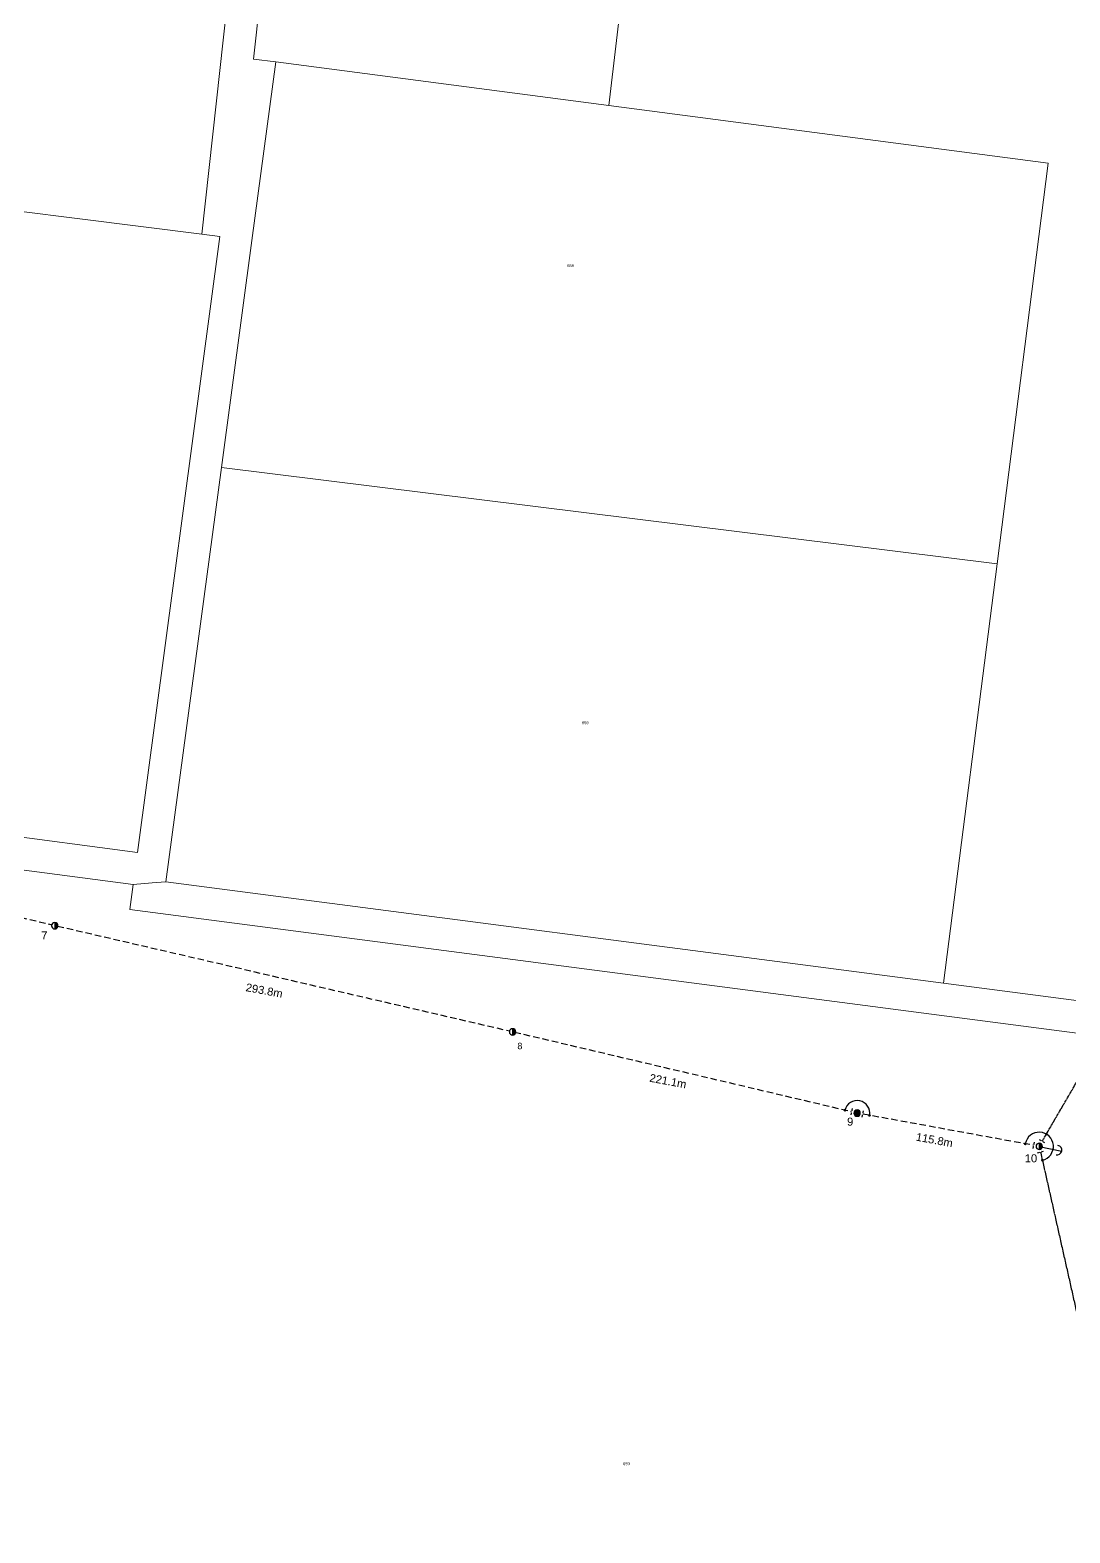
# Model space of a CAD drawing. Header units: metres. Extents: x 207830 to 218833, y 6369842 to 6373935.
# Drawn here: x 211616 to 212266, y 6371273 to 6372213 of the extents above; entities that cross this region are included whole.
import ezdxf
from ezdxf.enums import TextEntityAlignment as Align

# ---------------------------------------------------------------- set-up
doc = ezdxf.new("R2010")
doc.units = ezdxf.units.M
doc.linetypes.add('Cable Exist OH', pattern=[1, 1, 0])
doc.linetypes.add('Cable New OH', pattern=[6, 4, -2])
doc.layers.get('0').update_dxf_attribs({"color": 6})
doc.layers.add('Cadastre Land Parcels_SP_EXT', color=9, linetype='Continuous', lineweight=5)
for name, color, linetype in [('Mains_HV_EXT', 7, 'Continuous'), ('Mains_HV_NEW', 2, 'Continuous'), ('Mains_HV_New_F10', 2, 'Continuous'), ('Mains_HV_NEW_Hardwired', 2, 'Continuous'), ('Notes', 7, 'Continuous'), ('SupportsOH_SP_MISC', 7, 'Continuous'), ('SupportsOH_SP_TR_HV_LV_SL_EXT', 7, 'Continuous'), ('SupportsOH_SP_TR_HV_LV_SL_NEW', 2, 'Continuous')]:
    doc.layers.add(name, color=color, linetype=linetype)
doc.styles.add('POLE_LABEL', font='arial.ttf')
doc.styles.get("Standard").update_dxf_attribs({"font": 'arial.ttf'})

# ---------------------------------------------------------------- blocks, each defined once
blk = doc.blocks.new('POLE_EXT')
blk.add_hatch(color=256).paths.add_polyline_path([(-1, 0, 1), (1, 0, 1)])
blk.add_lwpolyline([(-1, 0, 1), (1, 0, 1)], format="xyb", close=True)
for tag, height, flags, p in [('pNumber', 2.5, 8, (-17.84, 2.07)), ('OWNED_BY', 0.2, 9, (1.35, -0.4)), ('SPECIAL_USE', 0.2, 9, (1.35, -0.8)), ('STATE', 0.2, 9, (1.35, -1)), ('cLV', 0.2, 9, (1.35, -1.4)), ('hDepth', 0.2, 9, (1.35, -1.6)), ('hDia', 0.2, 9, (1.35, -1.8)), ('cHV', 0.2, 9, (1.35, -2)), ('cLinedev', 0.2, 9, (1.35, -3.4)), ('pExisting', 0.2, 9, (1.35, -3.8)), ('pFooting', 0.2, 9, (1.35, -4.4)), ('pNew', 0.2, 9, (1.35, -4.6)), ('PARENT', 0.2, 9, (1.35, -0.6)), ('USAGE', 0.2, 9, (1.35, -1.2)), ('LBRACKET', 0.2, 9, (1.35, -2.2)), ('LExisting', 0.2, 9, (1.35, -2.4)), ('LANTNUMBER', 0.2, 9, (1.35, -2.6)), ('LOther', 0.2, 9, (1.35, -2.8)), ('LRemove', 0.2, 9, (1.35, -3)), ('LEGEND', 0.2, 9, (1.35, -3.2)), ('LOCATION', 0.2, 9, (1.35, -3.6)), ('PFNUMBER', 0.2, 9, (1.35, -4)), ('NEWPFNUMBER', 0.2, 9, (1.35, -4.2)), ('pRelocate', 0.2, 9, (1.35, -5)), ('pRemove', 0.2, 9, (1.35, -5.2)), ('pReplace', 0.2, 9, (1.35, -5.4)), ('pStay', 0.2, 9, (1.35, -5.6)), ('pType', 0.2, 9, (1.35, -5.8)), ('cspan', 0.2, 9, (1.35, -6)), ('STREETNAME', 0.2, 9, (1.35, -6.2)), ('SUBURB', 0.2, 9, (1.35, -6.4)), ('OPERATED_BY', 0.2, 9, (1.36, -7.01)), ('NOTES', 0.2, 9, (1.35, -6.6)), ('MAINTAINED_BY', 0.2, 9, (1.36, -6.81))]:
    blk.add_attdef(tag, text='', height=height, dxfattribs=dict(flags=flags)).set_placement(p, align=Align.MIDDLE_LEFT)
at = {"style": 'POLE_LABEL'}
for tag, height, flags, p in [('STRUCTURE_PLANT_NUMBER', 0.2, 9, (1.35, 0.03)), ('ASSET_NUM', 2.5, 8, (2, 2)), ('STREET_CODE', 0.2, 9, (1.35, -0.2))]:
    blk.add_attdef(tag, text='', height=height, dxfattribs=dict(at, flags=flags)).set_placement(p, align=Align.MIDDLE_LEFT)
at = {"flags": 1}
blk.add_attdef('Z', (1.35, -7.33), '', height=0.2, dxfattribs=at)
blk = doc.blocks.new('POLE_REPLACE_NEW')
for tag, flags, p in [('PFNUMBER', 9, (1.5, -3.6)), ('NEWPFNUMBER', 9, (1.5, -3.8)), ('pFooting', 9, (1.5, -4)), ('pNew', 9, (1.5, -4.2)), ('pRelocate', 9, (1.5, -4.6)), ('cspan', 9, (1.5, -5.6)), ('SUBURB', 9, (1.5, -5.8)), ('STREETNAME', 9, (1.5, -6)), ('OPERATED_BY', 9, (1.5, -6.6)), ('Z', 1, (1.5, -7)), ('pRemove', 9, (1.5, -4.8)), ('pReplace', 9, (1.5, -5)), ('pStay', 9, (1.5, -5.2)), ('pType', 9, (1.5, -5.4)), ('LOCATION', 9, (1.5, -6.2)), ('NOTES', 9, (1.5, -6.4)), ('MAINTAINED_BY', 9, (1.5, -6.8))]:
    blk.add_attdef(tag, text='', height=0.2, dxfattribs=dict(flags=flags)).set_placement(p, align=Align.MIDDLE_LEFT)
blk.add_wipeout([(0, 1), (-0.13, 0.99), (-0.25, 0.97), (-0.37, 0.93), (-0.48, 0.88), (-0.59, 0.81), (-0.68, 0.73), (-0.77, 0.64), (-0.84, 0.54), (-0.9, 0.43), (-0.95, 0.31), (-0.98, 0.19), (-1, 0.06), (-1, -0.06), (-0.98, -0.19), (-0.95, -0.31), (-0.9, -0.43), (-0.84, -0.54), (-0.77, -0.64), (-0.68, -0.73), (-0.59, -0.81), (-0.48, -0.88), (-0.37, -0.93), (-0.25, -0.97), (-0.13, -0.99), (0, -1), (0.13, -0.99), (0.25, -0.97), (0.37, -0.93), (0.48, -0.88), (0.59, -0.81), (0.68, -0.73), (0.77, -0.64), (0.84, -0.54), (0.9, -0.43), (0.95, -0.31), (0.98, -0.19), (1, -0.06), (1, 0.06), (0.98, 0.19), (0.95, 0.31), (0.9, 0.43), (0.84, 0.54), (0.77, 0.64), (0.68, 0.73), (0.59, 0.81), (0.48, 0.88), (0.37, 0.93), (0.25, 0.97), (0.13, 0.99)])
h = blk.add_hatch(color=256)
edge = h.paths.add_edge_path()
edge.add_arc((0, 0), 1, 270, 450)
edge.add_line((0, 1), (0, -1))
blk.add_lwpolyline([(0, 1), (0, -1)])
at = {"lineweight": -3}
blk.add_arc((0, 0), 1, 90, 270, dxfattribs=at)
blk.add_arc((0, 0), 1, 270, 90)
at = {"style": 'POLE_LABEL', "flags": 9}
blk.add_attdef('STRUCTURE_PLANT_NUMBER', text='', height=0.2, dxfattribs=at).set_placement((1.5, 0.24), align=Align.MIDDLE_LEFT)
for tag, height, flags, p in [('STREET_CODE', 0.2, 9, (1.5, 0)), ('ASSET_NUM', 2.5, 8, (2, 2)), ('OWNED_BY', 0.2, 9, (1.5, -0.2)), ('SPECIAL_USE', 0.2, 9, (1.5, -0.6)), ('STATE', 0.2, 9, (1.5, -0.8)), ('cLV', 0.2, 9, (1.5, -1.2)), ('cHV', 0.2, 9, (1.5, -1.8)), ('cLinedev', 0.2, 9, (1.5, -3.2)), ('PARENT', 0.2, 9, (1.5, -0.4)), ('USAGE', 0.2, 9, (1.5, -1)), ('hDepth', 0.2, 9, (1.5, -1.4)), ('hDia', 0.2, 9, (1.5, -1.6)), ('LBRACKET', 0.2, 9, (1.5, -2)), ('LExisting', 0.2, 9, (1.5, -2.2)), ('LANTNUMBER', 0.2, 9, (1.5, -2.4)), ('LOther', 0.2, 9, (1.5, -2.6)), ('LRemove', 0.2, 9, (1.5, -2.8)), ('LEGEND', 0.2, 9, (1.5, -3)), ('pExisting', 0.2, 9, (1.5, -3.4)), ('pNumber', 2, 8, (1.5, -4.4))]:
    blk.add_attdef(tag, text='', height=height, dxfattribs=dict(flags=flags)).set_placement(p, align=Align.MIDDLE_LEFT)
blk = doc.blocks.new('End Shackle_NEW')
blk.add_line((1, 1.81), (-1, 1.81))
at = {"flags": 1}
blk.add_attdef('Z', (0, 0), '', height=0.2, dxfattribs=at)
at = {"flags": 9}
for tag, p in [('CONNECTOR_TYPE', (0, 0)), ('CONSTRUCTED_VOLTAGE', (0, -0.2)), ('OPERATING_VOLTAGE', (0, -0.6)), ('ORIENTATION', (0, -0.8)), ('OWNED_BY', (0, -1)), ('STATE', (0, -1.2)), ('OPERATED_BY', (0, -2.01)), ('NO_PHASES', (0, -0.4)), ('USAGE', (0, -1.4)), ('NOTES', (0, -1.6)), ('MAINTAINED_BY', (0, -1.81))]:
    blk.add_attdef(tag, text='', height=0.2, dxfattribs=at).set_placement(p, align=Align.MIDDLE_LEFT)
blk.add_wipeout([(-0.25, 0), (-0.25, 1.81), (0.25, 1.82), (0.25, 0)])
blk = doc.blocks.new('BOND POINT')
blk.add_hatch(color=256).paths.add_polyline_path([(-3, 0, 1), (3, 0, 1)])
blk.add_lwpolyline([(-1, 0, 1), (1, 0, 1)], format="xyb", close=True)
blk = doc.blocks.new('STAY_EXT')
at = {"linetype": 'Continuous', "ltscale": 0.3}
blk.add_line((0, 0), (-7.17, 0), dxfattribs=at)
blk.add_arc((-5.67, 0), 1.5, 90, 270)

msp = doc.modelspace()

# ---------------------------------------------------------------- linework, layer by layer
at = {"layer": 'Cadastre Land Parcels_SP_EXT', "linetype": 'Continuous'}
for points in [[(211609.76, 6371688.14), (211680.86, 6371678.78), (211692.74, 6371679.7), (211701.36, 6371680.37), (211736.04, 6371939.27), (211755.08, 6372081.32), (211770.03, 6372192.83), (211756.1, 6372194.64), (211780.22, 6372413.6), (211807.38, 6372657.18), (211809.53, 6372676.79), (211900.26, 6373490.29), (211900.26, 6373490.29), (211888.9, 6373492.64), (211880.53, 6373494.38), (211789.58, 6372679.09), (211205.96, 6372756.73)], [(211203.41, 6372736.75), (211787.34, 6372659.15), (211759.97, 6372413.01), (211723.82, 6372085.24), (211735.12, 6372083.79), (211683.56, 6371698.73), (211592.41, 6371710.73)]]:
    msp.add_lwpolyline(points, dxfattribs=at)
for points in [[(211780.22, 6372413.6), (211756.1, 6372194.64), (211770.03, 6372192.83), (211978.25, 6372165.57), (212008.09, 6372420.22), (212046.52, 6372760.39), (212110.91, 6373331.1), (212014.89, 6373423.12), (211900.26, 6373490.29), (211809.53, 6372676.79), (211807.38, 6372657.18), (211780.22, 6372413.6)], [(212633.45, 6371559.69), (212633.61, 6371560.8), (212704.87, 6372128.16), (212744.19, 6372441.59), (212759.08, 6372565.35), (212388.47, 6372615.44), (212401.49, 6372713.29), (212046.52, 6372760.39), (212008.09, 6372420.22), (211978.25, 6372165.57), (212252.84, 6372129.59), (212220.81, 6371879.09), (212187.24, 6371617.01), (212623.06, 6371560.15), (212623.38, 6371539.77), (212624.14, 6371490.58), (212633.45, 6371559.69)], [(211160, 6372395.55), (211101.74, 6371937.68), (211308.96, 6371909.08), (211339.1, 6372133.43), (211723.82, 6372085.24), (211759.97, 6372413.01), (211787.34, 6372659.15), (211203.41, 6372736.75), (211160, 6372395.55)], [(211978.25, 6372165.57), (211770.03, 6372192.83), (211755.08, 6372081.32), (211736.04, 6371939.27), (212220.81, 6371879.09), (212252.84, 6372129.59), (211978.25, 6372165.57)], [(211723.82, 6372085.24), (211339.1, 6372133.43), (211308.96, 6371909.08), (211287.67, 6371750.92), (211592.41, 6371710.73), (211683.56, 6371698.73), (211735.12, 6372083.79), (211723.82, 6372085.24)], [(212220.81, 6371879.09), (211736.04, 6371939.27), (211701.36, 6371680.37), (212187.24, 6371617.01), (212220.81, 6371879.09)], [(212604.72, 6371475.74), (212602.98, 6371542.43), (212184.68, 6371597.04), (211678.78, 6371663.06), (211680.86, 6371678.78), (211609.76, 6371688.14), (211603.25, 6371638), (211580.98, 6371623.03), (211557.44, 6371442.27), (211351.53, 6371468.25), (211326.23, 6371451.19), (211259.1, 6371459.67), (211239.5, 6371304.86), (211215.03, 6371111.57), (212035.6, 6371002.34), (212008.54, 6370800.4), (212522.93, 6370735.74), (212615.55, 6371426.39), (212616.26, 6371431.67), (212614.18, 6371434.54), (212604.72, 6371475.74)], [(212623.04, 6371440.5), (212630.9, 6371450.73), (212624.36, 6371476.1), (212624.14, 6371490.58), (212623.38, 6371539.77), (212623.06, 6371560.15), (212187.24, 6371617.01), (211701.36, 6371680.37), (211692.74, 6371679.7), (211680.86, 6371678.78), (211678.78, 6371663.06), (212184.68, 6371597.04), (212602.98, 6371542.43), (212604.72, 6371475.74), (212614.18, 6371434.54), (212616.26, 6371431.67), (212623.04, 6371440.5)]]:
    msp.add_lwpolyline(points, close=True, dxfattribs=at)
at = {"layer": 'Mains_HV_EXT', "linetype": 'Cable Exist OH'}
for points in [[(212247.18, 6371515.08), (212348.31, 6371688.92), (212505.26, 6371958), (212642.75, 6372194.21)], [(212247.18, 6371515.08), (212272.9, 6371400.76), (212325.21, 6371168.18), (212369, 6370975.35), (212405.7, 6370810.74), (212465.12, 6370547.75)]]:
    msp.add_lwpolyline(points, dxfattribs=at)
at = {"layer": 'Mains_HV_New_F10', "linetype": 'Cable New OH'}
for points in [[(212133.35, 6371535.88), (211918.05, 6371586.62), (211631.94, 6371652.98), (211336.58, 6371723.04)], [(212247.18, 6371515.08), (212133.35, 6371535.88)]]:
    msp.add_lwpolyline(points, dxfattribs=at)
at = {"layer": 'Mains_HV_NEW_Hardwired', "linetype": 'Continuous'}
for centre, radius, start, end in [((212133.35, 6371535.88), 7.86, 349.64288, 166.73817), ((212247.18, 6371515.08), 8.85, 282.68009, 169.64288)]:
    msp.add_arc(centre, radius, start, end, dxfattribs=at).dxf.unprotected_set("ltscale", 0)

# ---------------------------------------------------------------- block references
at = {"layer": 'Mains_HV_NEW_Hardwired', "linetype": 'Continuous', "xscale": 0.3, "yscale": 0.3, "zscale": 0.3}
for p in [(212125.71, 6371537.68), (212141.08, 6371534.47), (212251.63, 6371522.72), (212238.47, 6371516.67), (212249.12, 6371506.45)]:
    msp.add_blockref('BOND POINT', p, dxfattribs=at).dxf.unprotected_set("ltscale", 0)

# ---------------------------------------------------------------- texts
at = {"layer": 'Cadastre Land Parcels_SP_EXT'}
for p in [(211952.18, 6372064.61), (211961.36, 6371778.94), (211987.06, 6371315.82)]:
    msp.add_text('659', height=1.8, dxfattribs=at).set_placement(p)
at = {"layer": 'Notes', "char_height": 5, "attachment_point": 1, "rotation": 349.47582}
for s, insert in [('293.8m', (211751.85, 6371617.1)), ('221.1m', (212004.18, 6371560.48)), ('115.8m', (212170.69, 6371523.66))]:
    msp.add_mtext_dynamic_manual_height_columns(s, width=41.1874, gutter_width=4, heights=[0], dxfattribs=dict(at, insert=insert))

# ---------------------------------------------------------------- next in the draw order: block references
at = {"layer": 'Mains_HV_NEW', "xscale": 2, "yscale": 2, "zscale": 2}
for p, rotation in [((212133.35, 6371535.88), 259.642875513589), ((212247.18, 6371515.08), 79.64287551358903)]:
    msp.add_blockref('End Shackle_NEW', p, dxfattribs=dict(at, rotation=rotation)).dxf.unprotected_set("ltscale", 0)
at = {"layer": 'SupportsOH_SP_TR_HV_LV_SL_NEW'}
ref = msp.add_blockref('POLE_REPLACE_NEW', (211631.94, 6371652.98), dxfattribs=dict(at, xscale=2, yscale=2, zscale=2))
ref.add_attrib('pNumber', '7', dxfattribs={"layer": '0', "height": 5}).set_placement((211623.47, 6371646.95), align=Align.MIDDLE_LEFT)
ref = msp.add_blockref('POLE_REPLACE_NEW', (211918.05, 6371586.62), dxfattribs=dict(at, xscale=2, yscale=2, zscale=2))
ref.add_attrib('pNumber', '8', dxfattribs={"layer": '0', "height": 4}).set_placement((211921.05, 6371577.82), align=Align.MIDDLE_LEFT)

# ---------------------------------------------------------------- next in the draw order: block references
at = {"layer": 'Mains_HV_NEW', "xscale": 2, "yscale": 2, "zscale": 2}
for p, rotation in [((212133.35, 6371535.88), 76.73817054909051), ((212247.18, 6371515.08), 329.8112062296103)]:
    msp.add_blockref('End Shackle_NEW', p, dxfattribs=dict(at, rotation=rotation)).dxf.unprotected_set("ltscale", 0)

# ---------------------------------------------------------------- next in the draw order: block references
at = {"layer": 'Mains_HV_NEW', "xscale": 2, "yscale": 2, "zscale": 2, "rotation": 192.6807522706535}
msp.add_blockref('End Shackle_NEW', (212247.18, 6371515.08), dxfattribs=at).dxf.unprotected_set("ltscale", 0)
at = {"layer": 'SupportsOH_SP_TR_HV_LV_SL_EXT'}
ref = msp.add_blockref('POLE_EXT', (212133.35, 6371535.88), dxfattribs=dict(at, xscale=2, yscale=2, zscale=2))
ref.add_attrib('PNUMBER', '9', (212127.08, 6371528.02), dxfattribs={"layer": '0', "height": 5})

# ---------------------------------------------------------------- next in the draw order: block references
at = {"layer": 'SupportsOH_SP_MISC', "xscale": 2, "yscale": 2, "zscale": 2, "rotation": 168.1492151122224}
msp.add_blockref('STAY_EXT', (212247.18, 6371515.08), dxfattribs=at)

# ---------------------------------------------------------------- next in the draw order: block references
at = {"layer": 'SupportsOH_SP_TR_HV_LV_SL_NEW'}
ref = msp.add_blockref('POLE_REPLACE_NEW', (212247.18, 6371515.08), dxfattribs=dict(at, xscale=2, yscale=2, zscale=2))
ref.add_attrib('pNumber', '10', dxfattribs={"layer": '0', "height": 5}).set_placement((212238.12, 6371507.62), align=Align.MIDDLE_LEFT)

doc.saveas('drawing.dxf')
